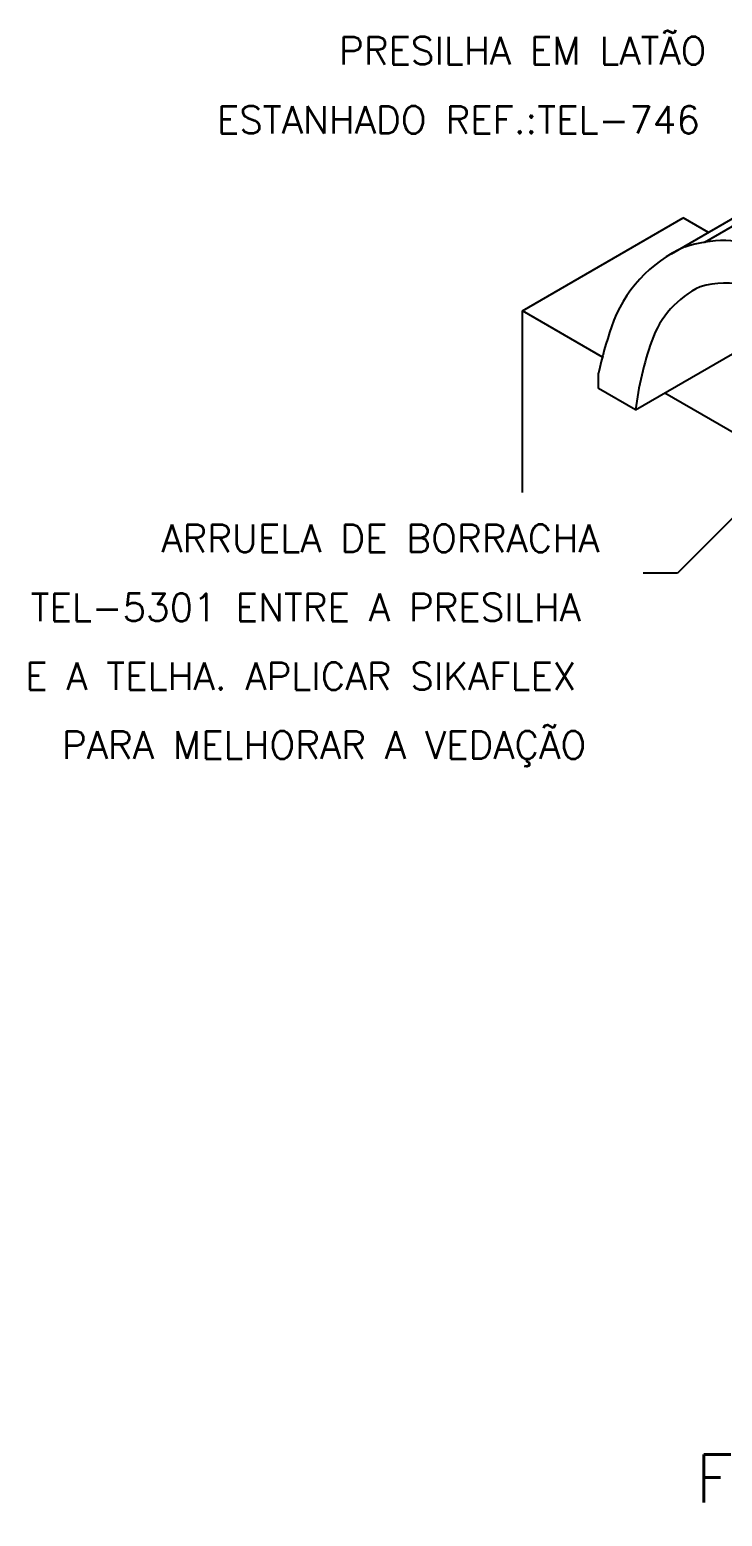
# Model space of a CAD drawing. Header units: millimetres. Extents: x -6439.3 to -6424.2, y -4785.6 to -4770.8.
# Drawn here: x -6439.28 to -6434.24, y -4784.88 to -4774.07 of the extents above; entities that cross this region are included whole.
import ezdxf
from ezdxf.enums import TextEntityAlignment as Align

# ---------------------------------------------------------------- set-up
doc = ezdxf.new("R2010")
doc.units = ezdxf.units.MM
doc.header["$LTSCALE"] = 10
doc.layers.add('Termotécnica', color=7, linetype='Continuous')
doc.styles.add('r140', font='romans.shx')
doc.styles.add('r80', font='romans.shx')

msp = doc.modelspace()

# ---------------------------------------------------------------- linework, layer by layer
at = {"layer": 'Termotécnica', "color": 3}
for p, q in [((-6434.614, -4775.703), (-6432.487, -4774.475)), ((-6434.876, -4776.839), (-6433.646, -4776.128)), ((-6435.145, -4776.683), (-6435.145, -4776.572)), ((-6434.876, -4776.839), (-6435.145, -4776.683))]:
    msp.add_line(p, q, dxfattribs=at)
at = {"layer": 'Termotécnica', "color": 1}
msp.add_line((-6434.371, -4775.618), (-6432.452, -4774.51), dxfattribs=at)
at = {"layer": 'Termotécnica', "color": 2}
for p, q in [((-6435.699, -4776.118), (-6434.529, -4775.443)), ((-6434.346, -4775.549), (-6434.529, -4775.443)), ((-6435.117, -4776.454), (-6435.699, -4776.118)), ((-6435.699, -4777.44), (-6435.699, -4776.118)), ((-6432.726, -4776.178), (-6434.571, -4778.025)), ((-6431.142, -4778.749), (-6434.663, -4776.716)), ((-6434.571, -4778.025), (-6434.821, -4778.025))]:
    msp.add_line(p, q, dxfattribs=at)
at = {"layer": 'Termotécnica', "color": 3}
for centre, radius, start, end in [((-6434.226, -4776.529), 0.922, 70.7187, 108.4472), ((-6434.113, -4776.561), 0.994, 114.0641, 160.8192), ((-6434.113, -4776.561), 0.683, 115.3623, 160.8192), ((-6434.225, -4776.532), 0.615, 74.9511, 106.9961), ((-6432.382, -4777.164), 2.826, 160.8192, 167.909), ((-6432.382, -4777.164), 2.516, 160.8192, 172.58)]:
    msp.add_arc(centre, radius, start, end, dxfattribs=at)
at = {"layer": 'Termotécnica', "color": 1}
msp.add_point((-6434.371, -4775.618), dxfattribs=at)

# ---------------------------------------------------------------- texts
at = {"layer": 'Termotécnica', "color": 2, "style": 'r80'}
for s, p in [('PRESILHA EM LATÃO', (-6437.034, -4774.326)), ('ESTANHADO REF.:TEL-746', (-6437.922, -4774.829)), ('ARRUELA DE BORRACHA', (-6438.327, -4777.873)), ('TEL-5301 ENTRE A PRESILHA', (-6439.277, -4778.375)), ('E A TELHA. APLICAR SIKAFLEX', (-6439.318, -4778.875)), ('PARA MELHORAR A VEDAÇÃO', (-6439.049, -4779.376))]:
    msp.add_text(s, height=0.2, dxfattribs=at).set_placement(p)
at = {"layer": 'Termotécnica', "color": 5, "style": 'r140'}
msp.add_text('FIXAÇÃO DO CABO DA CAPTAÇÃO', height=0.35, dxfattribs=at).set_placement((-6430.628, -4784.89), align=Align.BOTTOM_CENTER)

doc.saveas('drawing.dxf')
